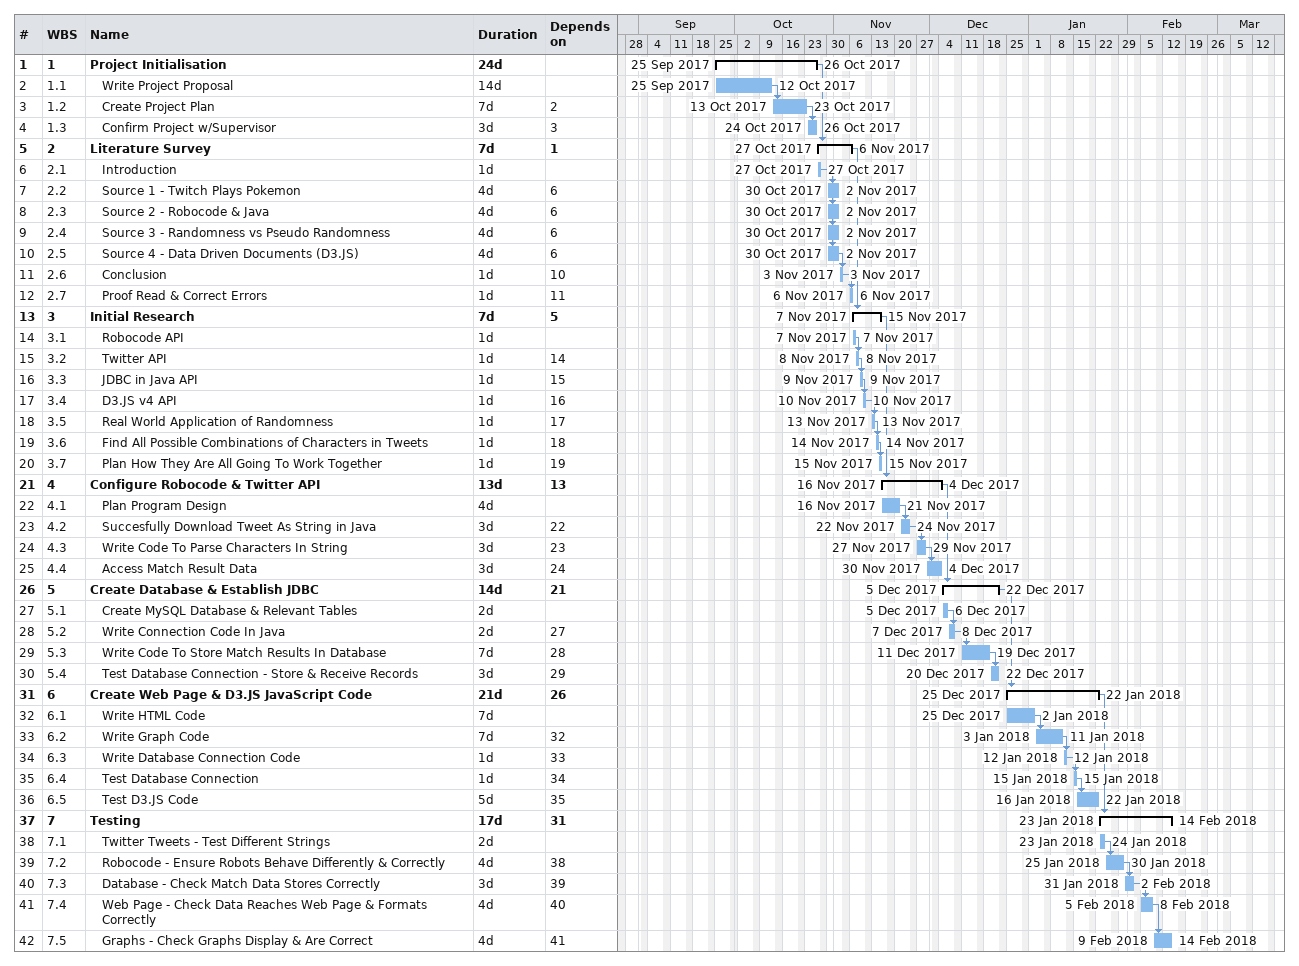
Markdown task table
| ID | WBS | Task | Duration | Start | Finish | Predecessors |
|---|---|---|---|---|---|---|
| 1 | 1 | **Project Initialisation** | 24d | 2017-09-25 | 2017-10-26 |  |
| 2 | 1.1 | Write Project Proposal | 14d | 2017-09-25 | 2017-10-12 |  |
| 3 | 1.2 | Create Project Plan | 7d | 2017-10-13 | 2017-10-23 | 2 |
| 4 | 1.3 | Confirm Project w/Supervisor | 3d | 2017-10-24 | 2017-10-26 | 3 |
| 5 | 2 | **Literature Survey** | 7d | 2017-10-27 | 2017-11-06 | 1 |
| 6 | 2.1 | Introduction | 1d | 2017-10-27 | 2017-10-27 |  |
| 7 | 2.2 | Source 1 - Twitch Plays Pokemon | 4d | 2017-10-30 | 2017-11-02 | 6 |
| 8 | 2.3 | Source 2 - Robocode & Java | 4d | 2017-10-30 | 2017-11-02 | 6 |
| 9 | 2.4 | Source 3 - Randomness vs Pseudo Randomness | 4d | 2017-10-30 | 2017-11-02 | 6 |
| 10 | 2.5 | Source 4 - Data Driven Documents (D3.JS) | 4d | 2017-10-30 | 2017-11-02 | 6 |
| 11 | 2.6 | Conclusion | 1d | 2017-11-03 | 2017-11-03 | 10 |
| 12 | 2.7 | Proof Read & Correct Errors | 1d | 2017-11-06 | 2017-11-06 | 11 |
| 13 | 3 | **Initial Research** | 7d | 2017-11-07 | 2017-11-15 | 5 |
| 14 | 3.1 | Robocode API | 1d | 2017-11-07 | 2017-11-07 |  |
| 15 | 3.2 | Twitter API | 1d | 2017-11-08 | 2017-11-08 | 14 |
| 16 | 3.3 | JDBC in Java API | 1d | 2017-11-09 | 2017-11-09 | 15 |
| 17 | 3.4 | D3.JS v4 API | 1d | 2017-11-10 | 2017-11-10 | 16 |
| 18 | 3.5 | Real World Application of Randomness | 1d | 2017-11-13 | 2017-11-13 | 17 |
| 19 | 3.6 | Find All Possible Combinations of Characters in Tweets | 1d | 2017-11-14 | 2017-11-14 | 18 |
| 20 | 3.7 | Plan How They Are All Going To Work Together | 1d | 2017-11-15 | 2017-11-15 | 19 |
| 21 | 4 | **Configure Robocode & Twitter API** | 13d | 2017-11-16 | 2017-12-04 | 13 |
| 22 | 4.1 | Plan Program Design | 4d | 2017-11-16 | 2017-11-21 |  |
| 23 | 4.2 | Succesfully Download Tweet As String in Java | 3d | 2017-11-22 | 2017-11-24 | 22 |
| 24 | 4.3 | Write Code To Parse Characters In String | 3d | 2017-11-27 | 2017-11-29 | 23 |
| 25 | 4.4 | Access Match Result Data | 3d | 2017-11-30 | 2017-12-04 | 24 |
| 26 | 5 | **Create Database & Establish JDBC** | 14d | 2017-12-05 | 2017-12-22 | 21 |
| 27 | 5.1 | Create MySQL Database & Relevant Tables | 2d | 2017-12-05 | 2017-12-06 |  |
| 28 | 5.2 | Write Connection Code In Java | 2d | 2017-12-07 | 2017-12-08 | 27 |
| 29 | 5.3 | Write Code To Store Match Results In Database | 7d | 2017-12-11 | 2017-12-19 | 28 |
| 30 | 5.4 | Test Database Connection - Store & Receive Records | 3d | 2017-12-20 | 2017-12-22 | 29 |
| 31 | 6 | **Create Web Page & D3.JS JavaScript Code** | 21d | 2017-12-25 | 2018-01-22 | 26 |
| 32 | 6.1 | Write HTML Code | 7d | 2017-12-25 | 2018-01-02 |  |
| 33 | 6.2 | Write Graph Code | 7d | 2018-01-03 | 2018-01-11 | 32 |
| 34 | 6.3 | Write Database Connection Code | 1d | 2018-01-12 | 2018-01-12 | 33 |
| 35 | 6.4 | Test Database Connection | 1d | 2018-01-15 | 2018-01-15 | 34 |
| 36 | 6.5 | Test D3.JS Code | 5d | 2018-01-16 | 2018-01-22 | 35 |
| 37 | 7 | **Testing** | 17d | 2018-01-23 | 2018-02-14 | 31 |
| 38 | 7.1 | Twitter Tweets - Test Different Strings | 2d | 2018-01-23 | 2018-01-24 |  |
| 39 | 7.2 | Robocode - Ensure Robots Behave Differently & Correctly | 4d | 2018-01-25 | 2018-01-30 | 38 |
| 40 | 7.3 | Database - Check Match Data Stores Correctly | 3d | 2018-01-31 | 2018-02-02 | 39 |
| 41 | 7.4 | Web Page - Check Data Reaches Web Page & Formats Correctly | 4d | 2018-02-05 | 2018-02-08 | 40 |
| 42 | 7.5 | Graphs - Check Graphs Display & Are Correct | 4d | 2018-02-09 | 2018-02-14 | 41 |
